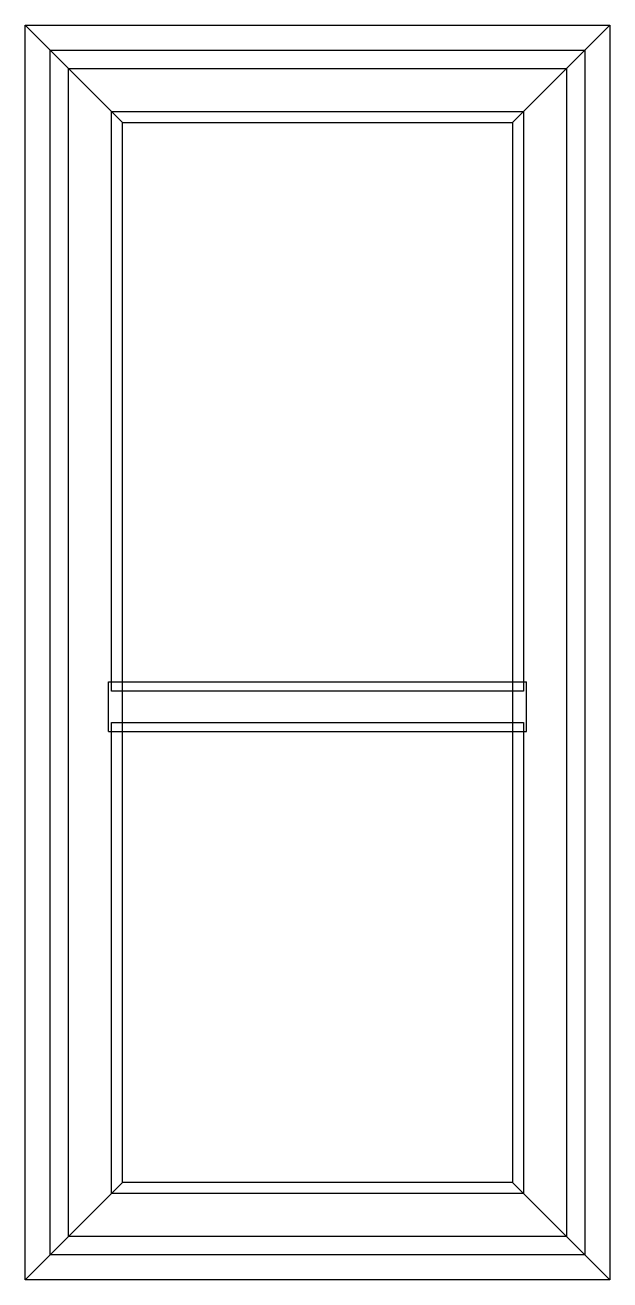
# Model space of a CAD drawing. Extents: x 0 to 960, y 0 to 2060.
import ezdxf

# ---------------------------------------------------------------- set-up
doc = ezdxf.new("R2010")
doc.units = 0
for name, color, linetype in [('fill', 4, 'Continuous'), ('frame', 2, 'Continuous'), ('impost', 1, 'Continuous'), ('leaf', 5, 'Continuous')]:
    doc.layers.add(name, color=color, linetype=linetype)

msp = doc.modelspace()

# ---------------------------------------------------------------- linework, layer by layer
at = {"layer": 'fill'}
for p, q in [((142, 966.75), (142, 1918)), ((142, 1918), (818, 1918)), ((818, 1918), (818, 966.75)), ((818, 966.75), (142, 966.75)), ((142, 915.25), (818, 915.25)), ((142, 142), (142, 915.25)), ((818, 915.25), (818, 142)), ((818, 142), (142, 142))]:
    msp.add_line(p, q, dxfattribs=at)
at = {"layer": 'frame'}
for p, q in [((0, 0), (0, 2060)), ((71, 1989), (0, 2060)), ((0, 2060), (960, 2060)), ((71, 1989), (0, 2060)), ((889, 1989), (960, 2060)), ((889, 1989), (960, 2060)), ((960, 2060), (960, 0)), ((71, 71), (71, 1989)), ((71, 1989), (889, 1989)), ((889, 1989), (889, 71)), ((71, 71), (0, 0)), ((71, 71), (0, 0)), ((889, 71), (71, 71)), ((889, 71), (960, 0)), ((889, 71), (960, 0)), ((960, 0), (0, 0))]:
    msp.add_line(p, q, dxfattribs=at)
at = {"layer": 'impost'}
for p, q in [((137, 981.75), (823, 981.75)), ((137, 900.25), (137, 981.75)), ((823, 900.25), (823, 981.75)), ((137, 900.25), (823, 900.25))]:
    msp.add_line(p, q, dxfattribs=at)
at = {"layer": 'leaf'}
for p, q in [((41, 41), (41, 2019)), ((160, 1900), (41, 2019)), ((41, 2019), (919, 2019)), ((160, 1900), (41, 2019)), ((800, 1900), (919, 2019)), ((800, 1900), (919, 2019)), ((919, 2019), (919, 41)), ((160, 160), (160, 1900)), ((160, 1900), (800, 1900)), ((800, 1900), (800, 160)), ((160, 160), (41, 41)), ((160, 160), (41, 41)), ((800, 160), (160, 160)), ((800, 160), (919, 41)), ((800, 160), (919, 41)), ((919, 41), (41, 41))]:
    msp.add_line(p, q, dxfattribs=at)

doc.saveas('drawing.dxf')
